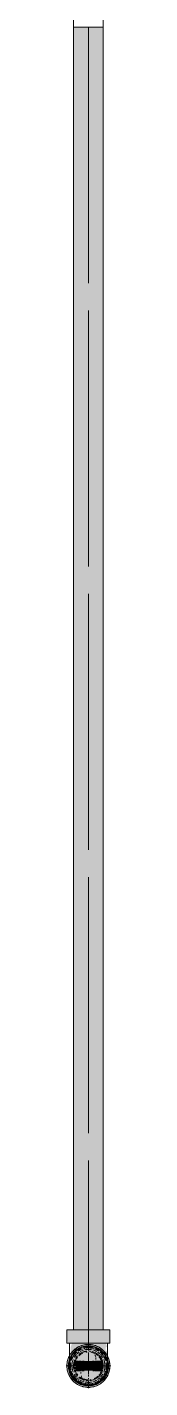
# Model space of a CAD drawing. Header units: millimetres. Extents: x -4000 to 187956, y -58990 to 162485.
# Drawn here: x 106725 to 106775, y 66426 to 67950 of the extents above; entities that cross this region are included whole.
import ezdxf

# ---------------------------------------------------------------- set-up
doc = ezdxf.new("R2010")
doc.units = ezdxf.units.MM
doc.linetypes.add('Dash 1_16_', pattern=[317.5, 158.75, -158.75])
for name, color, linetype, lineweight in [('F-SPRN', 3, 'Continuous', 9), ('P-PIPE', 3, 'Continuous', 9), ('P-PIPE-CNTR', 3, 'Continuous', 9)]:
    doc.layers.add(name, color=color, linetype=linetype, lineweight=lineweight)

# ---------------------------------------------------------------- blocks, each defined once
blk = doc.blocks.new('Sprinkler_Up - DN20-V490-0_000')
at = {"layer": 'F-SPRN', "transparency": 33554534}
for points in [[(13.5, 0), (22.2, 0), (18, 13.1), (6.9, 21.2), (-6.9, 21.2), (-18, 13.1), (-22.2, 0), (-3.9, 0.7), (-2.3, 4), (-1.3, 4), (-0.6, 4), (0.6, 4), (1.5, 4), (1.7, 2.9), (4.6, 0)], [(0, -16.7), (4.3, -16.1), (11.8, -11.8), (16.1, -4.3), (16.1, 4.3), (11.8, 11.8), (8.3, 14.4), (0, 16.7), (-4.3, 16.1), (-11.8, 11.8), (-16.1, 4), (-16.1, -4.3), (-11.8, -11.8), (-8.3, -14.4)], [(0, -15.6), (7.8, -13.5), (13.5, -7.8), (15.1, -4), (15.1, 4), (13.5, 7.8), (7.8, 13.5), (0, 15.6), (-7.8, 13.5), (-11, 11), (-15.1, 4), (-15.1, -4), (-11, -11), (-7.8, -13.5)], [(0, -21.2), (6.9, -21.2), (18, -13.1), (22.2, 0), (3.9, -0.7), (1.7, -2.9), (1.2, -3.5), (0.6, -4), (-0.6, -4), (-1.2, -3.5), (-1.7, -2.9), (-4.6, 0), (-22.2, 0), (-18, -13.1), (-6.9, -21.2)], [(-10.9, -5.5), (-10.9, 5.4), (-14.5, 5.4), (-14.5, -5.5)], [(-7.7, -5.5), (-7.7, 5.4), (-10.9, 5.4), (-10.9, -5.5)], [(0, -5.5), (0, 5.4), (-7.7, 5.4), (-7.7, -5.5)], [(-5.7, 0), (5.7, 0), (2.9, 4.9), (-3.4, 4)], [(2.9, -4.9), (5.7, 0), (-5.7, 0), (-2.9, -4.9)], [(0, 0), (4.6, 0), (-0.7, 4), (-4.6, 0)], [(0, -4.6), (4.6, 0), (-4.6, 0)], [(0, -2.6), (1.3, 0), (-1.8, 0)], [(-1.3, 0), (1.8, 0), (0, 2.6)], [(7.7, -5.5), (7.7, 5.4), (0, 5.4), (0, -5.5)], [(10.9, -5.5), (10.9, 5.4), (7.7, 5.4), (7.7, -5.5)], [(14.5, -5.5), (14.5, 5.4), (10.9, 5.4), (10.9, -5.5)]]:
    blk.add_hatch(color=1, dxfattribs=at).paths.add_polyline_path(points)
at = {"layer": 'F-SPRN', "color": 1}
for p, q in [((-11.5, 5.4), (-14.5, 5.4)), ((-14.5, 5.4), (-11.3, 5.4)), ((-14.5, 5.4), (-14.5, 4)), ((-14.5, 3.3), (-14.5, 0)), ((-11.5, 5.4), (-11.5, 4)), ((-10.9, 1.9), (-10.9, 3.6)), ((-10.8, 5.4), (-8, 5.4)), ((-8.1, 5.4), (-10.8, 5.4)), ((-8.1, 5.4), (-8.1, 4)), ((-8.1, 2.5), (-8.1, 0.7)), ((-7.7, 4), (-7.7, 2.7)), ((-7.7, 4), (-7.7, 2.7)), ((-7.7, 2.1), (-7.7, 0.5)), ((-7.7, 2.1), (-7.7, 0.5)), ((-6.7, 5.4), (-4.7, 5.4)), ((-5.8, 3.8), (-5.8, 2.2)), ((-2.1, 0), (-2.1, 0)), ((-2.1, 0), (-2.1, -0.1)), ((-1.5, 1.4), (-1.6, 1.3)), ((-1.6, 1.3), (-1.6, 1.3)), ((-0.5, 2), (-0.6, 2)), ((-0.6, 2), (-0.6, 2)), ((0, 2.1), (-0.1, 2.1)), ((-0.1, 2.1), (-0.1, 2.1)), ((2.1, 0), (2.1, 0.1)), ((2.1, 0), (2.1, 0)), ((4.7, 5.4), (6.5, 5.4)), ((7.7, 5.4), (10.8, 5.4)), ((7.7, 5.2), (7.7, 2.7)), ((7.7, 5.2), (7.7, 2.7)), ((7.7, 2.3), (7.7, 0.5)), ((7.7, 2.3), (7.7, 0.5)), ((10.8, 5.4), (8.1, 5.4)), ((8.1, 5.4), (8.1, 4)), ((8.1, 2.5), (8.1, 0.4)), ((10.9, 5.4), (14.5, 5.4)), ((10.9, 3.6), (10.9, 0.2)), ((14.5, 5.4), (11.5, 5.4)), ((11.5, 5.4), (11.5, 4)), ((11.5, 3), (11.5, 0.2)), ((14.5, 5.4), (14.5, 4)), ((14.5, 3.7), (14.5, -5.5)), ((-14.5, -1.3), (-14.5, -3.7)), ((-11.1, -5.5), (-14.5, -5.5)), ((-14.5, -5.5), (-11.5, -5.5)), ((-10.9, -2.6), (-10.9, -1.3)), ((-10.8, -5.5), (-8.1, -5.5)), ((-7.8, -5.5), (-10.8, -5.5)), ((-8.1, -4.2), (-8.1, -5.5)), ((-7.7, -2.7), (-7.7, -4)), ((-7.7, -2.7), (-7.7, -4)), ((-7, -5.5), (-5.8, -5.5)), ((-4.8, -5.5), (-7, -5.5)), ((-5.8, -2.3), (-5.8, -3.8)), ((0, -2.1), (0.1, -2.1)), ((7, -5.5), (4.8, -5.5)), ((5.8, -2.2), (5.8, -3.8)), ((5.8, -5.5), (7, -5.5)), ((7.7, -0.5), (7.7, -2.3)), ((7.7, -0.5), (7.7, -2.3)), ((7.7, -2.7), (7.7, -5.4)), ((7.7, -2.7), (7.7, -5.4)), ((10.8, -5.5), (7.7, -5.5)), ((8.1, -0.4), (8.1, -2.5)), ((8.1, -2.8), (8.1, -5.5)), ((8.1, -5.5), (10.8, -5.5)), ((10.9, -0.2), (10.9, -3.6)), ((14.5, -5.5), (10.9, -5.5)), ((11.5, -0.2), (11.5, -3)), ((11.5, -4), (11.5, -5.5)), ((11.5, -5.5), (14.5, -5.5))]:
    blk.add_line(p, q, dxfattribs=at)
at = {"layer": 'F-SPRN', "color": 1, "flags": 128}
for points in [[(-1.7, 1.1), (-1.8, 1.1), (-1.8, 1), (-1.9, 0.9), (-1.9, 0.8), (-1.9, 0.8), (-2, 0.7), (-2, 0.6), (-2, 0.5), (-2, 0.5), (-2, 0.4), (-2.1, 0.3), (-2.1, 0.2), (-2.1, 0.1), (-2.1, 0)], [(-1.6, 1.3), (-1.7, 1.2), (-1.7, 1.1)], [(-1.3, 1.6), (-1.4, 1.6), (-1.4, 1.5), (-1.5, 1.5), (-1.5, 1.4)], [(-0.9, 1.9), (-0.9, 1.9), (-1, 1.8), (-1.1, 1.8), (-1.2, 1.7), (-1.2, 1.7), (-1.3, 1.6)], [(-0.6, 2), (-0.7, 2), (-0.8, 1.9), (-0.9, 1.9)], [(-0.3, 2.1), (-0.4, 2), (-0.5, 2)], [(-0.1, 2.1), (-0.2, 2.1), (-0.3, 2.1)], [(0.2, 2.1), (0.1, 2.1), (0, 2.1)], [(0.4, 2), (0.3, 2.1), (0.2, 2.1)], [(0.7, 2), (0.6, 2), (0.5, 2), (0.4, 2), (0.4, 2)], [(0.8, 1.9), (0.8, 1.9), (0.7, 2)], [(1.4, 1.5), (1.4, 1.5), (1.3, 1.6), (1.3, 1.7), (1.2, 1.7), (1.1, 1.7), (1.1, 1.8), (1, 1.8), (0.9, 1.9), (0.8, 1.9)], [(1.7, 1.2), (1.6, 1.3), (1.6, 1.4), (1.5, 1.4), (1.4, 1.5)], [(1.8, 1), (1.8, 1.1), (1.7, 1.2), (1.7, 1.2)], [(1.9, 0.7), (1.9, 0.8), (1.9, 0.9), (1.8, 1), (1.8, 1)], [(2.1, 0.1), (2.1, 0.2), (2.1, 0.2), (2.1, 0.3), (2, 0.4), (2, 0.5), (2, 0.6), (2, 0.7), (1.9, 0.7)], [(-2.1, -0.1), (-2.1, -0.2), (-2.1, -0.2), (-2.1, -0.3)], [(-2.1, -0.3), (-2, -0.4), (-2, -0.5), (-2, -0.6), (-2, -0.7), (-1.9, -0.7), (-1.9, -0.8), (-1.9, -0.9), (-1.8, -1), (-1.8, -1), (-1.8, -1.1), (-1.7, -1.2), (-1.7, -1.2), (-1.6, -1.3), (-1.6, -1.4), (-1.5, -1.4), (-1.4, -1.5), (-1.4, -1.5), (-1.3, -1.6), (-1.3, -1.7), (-1.2, -1.7), (-1.1, -1.7), (-1.1, -1.8), (-1, -1.8), (-0.9, -1.9), (-0.8, -1.9), (-0.8, -1.9), (-0.7, -2), (-0.6, -2), (-0.5, -2), (-0.4, -2), (-0.4, -2), (-0.3, -2.1), (-0.2, -2.1), (-0.1, -2.1), (0, -2.1)], [(0.1, -2.1), (0.1, -2.1), (0.2, -2.1), (0.3, -2.1), (0.4, -2), (0.5, -2), (0.6, -2), (0.6, -2), (0.7, -2), (0.8, -1.9), (0.9, -1.9), (0.9, -1.9), (1, -1.8), (1.1, -1.8), (1.2, -1.7), (1.2, -1.7), (1.3, -1.6), (1.4, -1.6), (1.4, -1.5), (1.5, -1.5), (1.5, -1.4), (1.6, -1.3), (1.6, -1.3), (1.7, -1.2), (1.7, -1.1), (1.8, -1.1), (1.8, -1), (1.9, -0.9), (1.9, -0.8), (1.9, -0.8), (2, -0.7), (2, -0.6), (2, -0.5), (2, -0.5), (2, -0.4), (2.1, -0.3), (2.1, -0.2), (2.1, -0.1), (2.1, 0)]]:
    blk.add_lwpolyline(points, dxfattribs=at)
at = {"layer": 'F-SPRN', "color": 1}
for radius, start, end in [(22.2, 360, 180), (21.9, 126.6942, 143.2701), (21.9, 108.2621, 125.7507), (16.7, 106.5995, 120), (16.7, 106.5995, 120), (21.9, 99.348, 107.901), (16.7, 96.4143, 105), (16.7, 96.4143, 105), (21.9, 90.145, 98.8503), (15.6, 95.5762, 100.6843), (15.6, 95.5762, 100.6843), (16.7, 83.0684, 90), (16.7, 83.0684, 90), (21.9, 72.5583, 89.4624), (15.6, 75.573, 80.5892), (15.6, 75.573, 80.5892), (16.7, 60, 75), (16.7, 60, 75), (21.9, 54.2493, 71.7379), (21.9, 36.7299, 53.3058), (21.9, 165.6773, 179.2615), (21.9, 144.7698, 164.8151), (16.7, 167.6802, 180), (16.7, 167.6802, 180), (16.7, 165, 166.2392), (16.7, 165, 166.2392), (16.7, 155.3879, 164.9693), (16.7, 155.3879, 164.9693), (15.6, 166.4265, 180), (15.6, 166.4265, 180), (15.6, 150.9409, 165), (15.6, 159.6139, 165.2993), (15.6, 165, 165.2993), (16.7, 136.7213, 149.931), (16.7, 136.7213, 149.931), (15.6, 150.9409, 156.3845), (15.6, 138.4214, 150), (15.6, 138.4214, 150), (16.7, 121.4181, 130.5751), (16.7, 121.4181, 130.5751), (15.6, 120.5262, 133.2078), (15.6, 120.5262, 133.2078), (15.6, 114.4363, 119.9813), (15.6, 114.4363, 119.9813), (4.63, 155.7832, 180), (4.63, 155.7832, 180), (5.71, 120, 131.9743), (4.63, 109.0192, 138.2703), (4.63, 109.0192, 138.2703), (2.56, 109.0192, 168.8278), (2.56, 109.0192, 168.8278), (2.04, 109.0192, 180), (4.63, 90, 102.999), (4.63, 77.001, 102.999), (4.63, 77.001, 90), (3.81, 57.0577, 90), (2.56, 14.5599, 90), (2.56, 14.5599, 90), (2.04, 10.4703, 90), (4.63, 17.9592, 54.3832), (4.63, 17.9592, 54.3832), (3.81, 16.1605, 43.8358), (5.71, 48.0257, 60), (15.6, 67.5614, 74.5481), (15.6, 67.5614, 74.5481), (15.6, 60.0187, 65.5637), (15.6, 60.0187, 65.5637), (15.6, 46.7922, 60), (15.6, 46.7922, 60), (16.7, 49.4249, 58.5819), (16.7, 49.4249, 58.5819), (15.6, 30, 41.5786), (15.6, 30, 41.5786), (16.7, 30, 43.2787), (16.7, 30, 43.2787), (15.6, 23.6155, 29.5646), (15.6, 15, 29.5646), (15.6, 15, 20.3861), (15.6, 14.7007, 15), (15.6, 14.7007, 15), (16.7, 15, 24.6121), (16.7, 15, 24.6121), (15.6, 360, 13.6618), (15.6, 0, 13.6618), (16.7, 13.7608, 15), (16.7, 13.7608, 15), (16.7, 360, 12.3198), (16.7, 0, 12.3198), (21.9, 15.1849, 35.2302), (21.9, 0.7385, 14.3227), (22.2, 180, 360), (21.9, 180.7385, 194.3227), (21.9, 195.1849, 215.2302), (21.9, 216.7299, 233.3058), (16.7, 180, 192.3198), (16.7, 180, 192.3198), (16.7, 195.0307, 204.6121), (16.7, 195.0307, 204.6121), (15.6, 181.9082, 193.6618), (15.6, 181.9082, 193.6618), (15.6, 197.3339, 209.5646), (15.6, 197.3339, 209.5646), (16.7, 210.069, 223.2787), (16.7, 210.069, 223.2787), (15.6, 212.5472, 221.5786), (15.6, 212.5472, 221.5786), (16.7, 229.4249, 238.5819), (16.7, 229.4249, 238.5819), (15.6, 233.795, 240), (15.6, 233.795, 240), (16.7, 240, 255), (16.7, 240, 255), (15.6, 240.0187, 254.5481), (15.6, 240.0187, 254.5481), (4.63, 197.9592, 0), (4.63, 197.9592, 270), (15.6, 255, 267.64), (15.6, 255, 267.64), (3.81, 196.1605, 270), (2.56, 191.1677, 0), (2.56, 191.1677, 360), (2.04, 190.4703, 0), (4.63, 270, 360), (3.81, 270, 360), (16.7, 286.5995, 300), (16.7, 286.5995, 300), (15.6, 294.4363, 299.9813), (15.6, 294.4363, 299.9813), (15.6, 300, 313.2078), (15.6, 300, 313.2078), (16.7, 301.4181, 310.5751), (16.7, 301.4181, 310.5751), (15.6, 318.4214, 330), (15.6, 318.4214, 330), (16.7, 316.7213, 330), (16.7, 316.7213, 330), (21.9, 306.6942, 323.2701), (15.6, 330.4354, 345), (15.6, 330.4354, 336.3845), (15.6, 339.6139, 345), (15.6, 346.3382, 360), (15.6, 346.3382, 360), (16.7, 335.3879, 345), (16.7, 335.3879, 345), (16.7, 347.6802, 360), (16.7, 347.6802, 360), (21.9, 324.7698, 344.8151), (21.9, 345.6773, 359.2615), (21.9, 234.2493, 251.7379), (21.9, 252.5583, 269.4624), (16.7, 263.0684, 270), (16.7, 263.0684, 270), (21.9, 270.145, 278.8503), (15.6, 275.5762, 280.6843), (15.6, 275.5762, 280.6843), (16.7, 276.4143, 285), (16.7, 276.4143, 285), (21.9, 279.348, 287.901), (21.9, 288.2621, 305.7507)]:
    blk.add_arc((0, 0), radius, start, end, dxfattribs=at)
blk = doc.blocks.new('Steel_Transition_Threaded_HoaPhat - Standard-V485-0_000')
at = {"layer": 'P-PIPE', "lineweight": 13, "transparency": 33554534}
h = blk.add_hatch(color=1, dxfattribs=at)
h.paths.add_polyline_path([(114250, 66427.6), (114255.8, 66428.4), (114261.3, 66430.6), (114265.9, 66434.2), (114269.5, 66438.8), (114271.7, 66444.3), (114272, 66454), (114271.7, 66455.9), (114269.5, 66461.3), (114265.9, 66466), (114261.3, 66469.6), (114255.8, 66471.8), (114250, 66472.6), (114244.2, 66471.8), (114238.8, 66469.6), (114234.1, 66466), (114230.5, 66461.3), (114228, 66454), (114227.5, 66450.1), (114228.3, 66444.3), (114230.5, 66438.8), (114234.1, 66434.2), (114238.8, 66430.6), (114244.2, 66428.4)])
h.paths.add_polyline_path([(114250, 66430), (114244.8, 66430.7), (114240, 66432.7), (114235.8, 66435.9), (114232.6, 66440), (114230.6, 66444.9), (114230.4, 66454), (114230.6, 66455.3), (114232.6, 66460.1), (114235.8, 66464.3), (114240, 66467.5), (114244.8, 66469.5), (114250, 66470.2), (114255.2, 66469.5), (114260.1, 66467.5), (114264.2, 66464.3), (114267.4, 66460.1), (114269.6, 66454), (114270.1, 66450.1), (114269.4, 66444.9), (114267.4, 66440), (114264.2, 66435.9), (114260.1, 66432.7), (114255.2, 66430.7)])
for points in [[(114250, 66430), (114250, 66433.7), (114241.8, 66435.9), (114235.8, 66441.9), (114233.6, 66450.1), (114235.8, 66458.3), (114241.8, 66464.3), (114250, 66466.5), (114250, 66470.2), (114244.8, 66469.5), (114240, 66467.5), (114235.8, 66464.3), (114232.6, 66460.1), (114230.4, 66454), (114229.9, 66450.1), (114230.6, 66444.9), (114232.6, 66440), (114235.8, 66435.9), (114240, 66432.7), (114244.8, 66430.7)], [(114250, 66430), (114255.2, 66430.7), (114260.1, 66432.7), (114264.2, 66435.9), (114267.4, 66440), (114269.4, 66444.9), (114269.6, 66454), (114269.4, 66455.3), (114267.4, 66460.1), (114264.2, 66464.3), (114260.1, 66467.5), (114255.2, 66469.5), (114250, 66470.2), (114250, 66466.5), (114258.2, 66464.3), (114264.2, 66458.3), (114266.4, 66450.1), (114264.2, 66441.9), (114258.2, 66435.9), (114250, 66433.7)], [(114250, 66431.6), (114254.8, 66432.2), (114259.3, 66434.1), (114263.1, 66437), (114266, 66440.8), (114267.9, 66445.3), (114268, 66454), (114267.9, 66454.9), (114266, 66459.3), (114263.1, 66463.2), (114259.3, 66466.1), (114254.8, 66468), (114250, 66468.6), (114245.2, 66468), (114240.8, 66466.1), (114236.9, 66463.2), (114234, 66459.3), (114232, 66454), (114231.5, 66450.1), (114232.1, 66445.3), (114234, 66440.8), (114236.9, 66437), (114240.8, 66434.1), (114245.2, 66432.2)]]:
    blk.add_hatch(color=1, dxfattribs=at).paths.add_polyline_path(points)
at = {"layer": 'P-PIPE', "color": 20, "lineweight": 13}
for radius, start, end in [(22.5, 90, 270), (22.5, 120, 135), (22.5, 105, 120), (22.5, 90, 105), (20.1, 100.9975, 105), (20.1, 90.5246, 98.5089), (22.5, 75, 90), (22.5, 270, 90), (20.1, 75.0607, 87.9279), (20.1, 60, 75), (22.5, 60, 75), (22.5, 45, 60), (22.5, 165, 180), (22.5, 150, 165), (20.1, 168.5883, 180), (22.5, 135, 150), (20.1, 150, 162.7449), (18.5, 167.6014, 193.4061), (18.5, 167.6014, 180), (18.5, 165, 167.6014), (18.5, 165, 167.6014), (18.5, 157.6232, 165), (18.5, 157.6232, 165), (20.1, 135, 148.1553), (18.5, 136.4297, 150), (18.5, 136.4297, 150), (16.4, 165, 166.0137), (16.4, 158.0319, 163.506), (20.1, 128.8856, 135), (16.4, 143.5463, 150), (18.5, 123.4976, 133.2041), (18.5, 123.4976, 133.2041), (20.1, 120, 125.0043), (16.4, 121.0738, 128.0319), (20.1, 109.6859, 120), (18.5, 106.819, 120), (18.5, 106.819, 120), (16.4, 115.1607, 120), (16.4, 107.4657, 111.9681), (18.5, 91.4353, 103.2046), (18.5, 91.4353, 103.2046), (16.4, 96.2132, 104.6042), (18.5, 78.0986, 90), (18.5, 78.0986, 90), (18.5, 60, 75), (18.5, 60, 75), (16.4, 66.9681, 72.9388), (16.4, 50.4733, 56.6389), (20.1, 54.9957, 60), (18.5, 46.7959, 56.5024), (18.5, 46.7959, 56.5024), (20.1, 45, 51.1144), (16.4, 30, 38.0319), (18.5, 30, 43.5703), (18.5, 30, 43.5703), (20.1, 31.8447, 45), (16.4, 13.9863, 15), (22.5, 30, 45), (18.5, 15, 22.3768), (18.5, 15, 22.3768), (20.1, 17.2551, 30), (18.5, 12.3986, 15), (18.5, 12.3986, 15), (18.5, 346.5939, 12.3986), (18.5, 0, 12.3986), (22.5, 15, 30), (20.1, 0, 11.4117), (22.5, 0, 15), (22.5, 180, 195), (22.5, 195, 210), (20.1, 180, 193.9501), (22.5, 210, 225), (20.1, 197.2551, 210), (18.5, 180, 193.4061), (18.5, 195, 202.3768), (18.5, 195, 202.3768), (20.1, 211.8447, 225), (16.4, 168.5467, 178.9063), (16.4, 184.8393, 191.4533), (18.5, 210, 223.5703), (18.5, 210, 223.5703), (16.4, 210.6635, 216.4537), (18.5, 316.4297, 330), (18.5, 316.4297, 330), (20.1, 315, 328.1553), (16.4, 338.0319, 342.8691), (22.5, 315, 330), (16.4, 353.5463, 8.0319), (18.5, 337.6232, 345), (18.5, 337.6232, 345), (20.1, 330, 342.7449), (18.5, 346.5939, 0), (20.1, 346.0499, 0), (22.5, 330, 345), (22.5, 345, 0), (22.5, 225, 240), (20.1, 225, 231.1144), (18.5, 226.7959, 236.5024), (18.5, 226.7959, 236.5024), (20.1, 234.9957, 240), (22.5, 240, 255), (16.4, 230.4733, 236.6389), (20.1, 240, 255), (18.5, 240, 255), (18.5, 240, 255), (16.4, 240, 246.5955), (22.5, 255, 270), (16.4, 250.3629, 255), (20.1, 255.0607, 267.9279), (18.5, 258.0986, 270), (18.5, 258.0986, 270), (16.4, 264.1652, 268.506), (22.5, 270, 285), (20.1, 270.5246, 278.5089), (18.5, 271.4353, 283.2046), (18.5, 271.4353, 283.2046), (16.4, 276.2132, 283.9063), (20.1, 280.9975, 285), (16.4, 287.4657, 291.9681), (18.5, 286.819, 300), (18.5, 286.819, 300), (22.5, 285, 300), (16.4, 293.4045, 300), (20.1, 289.6859, 300), (20.1, 300, 305.0043), (18.5, 303.4976, 313.2041), (18.5, 303.4976, 313.2041), (22.5, 300, 315), (20.1, 308.8856, 315)]:
    blk.add_arc((114250, 66450.1), radius, start, end, dxfattribs=at)
blk = doc.blocks.new('Steel_Elbow_Threaded_HoaPhat - Standard-V491-0_000')
at = {"layer": 'P-PIPE', "lineweight": 13, "transparency": 33554534}
for points in [[(106733, 66475.5), (106750, 66475.5), (106750, 66490.6), (106725.9, 66490.6), (106726.7, 66475.5), (106729.1, 66475.5)], [(106774.1, 66475.5), (106773.3, 66490.6), (106750, 66490.6), (106750, 66475.5), (106773.3, 66475.5)], [(106750, 66426), (106756.2, 66426.8), (106762.1, 66429.2), (106767.1, 66433), (106770.9, 66438), (106773.3, 66443.8), (106773.6, 66454), (106773.3, 66456.3), (106770.9, 66462.1), (106767.1, 66467.1), (106762.1, 66471), (106756.2, 66473.4), (106750, 66474.2), (106743.8, 66473.4), (106737.9, 66471), (106733, 66467.1), (106729.1, 66462.1), (106726.4, 66454), (106725.9, 66450.1), (106726.7, 66443.8), (106729.1, 66438), (106733, 66433), (106737.9, 66429.2), (106743.8, 66426.8)]]:
    blk.add_hatch(color=1, dxfattribs=at).paths.add_polyline_path(points)
h = blk.add_hatch(color=1, dxfattribs=at)
h.paths.add_polyline_path([(106742.8, 66470), (106740.3, 66470), (106744.1, 66471.9)])
h.paths.add_polyline_path([(106729.8, 66460.2), (106731.2, 66460.7), (106737.2, 66467.6), (106742.8, 66470), (106750, 66471.2), (106750, 66475.5), (106731.7, 66475.5), (106730.3, 66471.7), (106730.1, 66464.3)])
h = blk.add_hatch(color=1, dxfattribs=at)
h.paths.add_polyline_path([(106766.9, 66465.3), (106769.5, 66460.7), (106768.6, 66464.6)])
h.paths.add_polyline_path([(106770.9, 66458.6), (106770.6, 66467.2), (106769.5, 66466.8), (106769.4, 66470.9), (106770.7, 66471.2), (106769.6, 66475.5), (106750, 66475.5), (106750, 66471.2), (106757.2, 66470), (106755.9, 66471.9), (106763.4, 66467.2), (106767.4, 66463.1), (106766.2, 66468.2), (106768.6, 66464.6)])
at = {"layer": 'P-PIPE', "color": 20, "lineweight": 13}
for p, q in [((106725.9, 66490.6), (106725.9, 66475.5)), ((106726.7, 66490.6), (106725.9, 66490.6)), ((106750, 66490.6), (106725.9, 66490.6)), ((106729.1, 66490.6), (106726.7, 66490.6)), ((106733, 66490.6), (106729.1, 66490.6)), ((106737.9, 66490.6), (106733.8, 66490.6)), ((106750, 66490.6), (106738.2, 66490.6)), ((106761.8, 66490.6), (106750, 66490.6)), ((106774.1, 66490.6), (106750, 66490.6)), ((106766.2, 66490.6), (106762.1, 66490.6)), ((106770.9, 66490.6), (106767.1, 66490.6)), ((106773.3, 66490.6), (106770.9, 66490.6)), ((106774.1, 66490.6), (106773.3, 66490.6)), ((106774.1, 66475.5), (106774.1, 66490.6)), ((106725.9, 66475.5), (106726.7, 66475.5)), ((106725.9, 66475.5), (106750, 66475.5)), ((106726.7, 66475.5), (106729.1, 66475.5)), ((106729.2, 66475.5), (106728.9, 66475.5)), ((106729.2, 66475.5), (106728.9, 66475.5)), ((106729.1, 66475.5), (106731.5, 66475.5)), ((106731.7, 66475.5), (106729.2, 66475.5)), ((106731.7, 66475.5), (106729.2, 66475.5)), ((106731.5, 66475.5), (106733, 66475.5)), ((106732.8, 66475.5), (106731.7, 66475.5)), ((106736.4, 66475.5), (106731.7, 66475.5)), ((106736.4, 66475.5), (106733.8, 66475.5)), ((106734, 66475.5), (106742.7, 66475.5)), ((106742.8, 66475.5), (106736.4, 66475.5)), ((106742.8, 66475.5), (106736.4, 66475.5)), ((106750, 66475.5), (106743.7, 66475.5)), ((106750, 66475.5), (106743.7, 66475.5)), ((106743.8, 66475.5), (106750, 66475.5)), ((106750, 66475.5), (106756.2, 66475.5)), ((106750, 66475.5), (106774.1, 66475.5)), ((106756.3, 66475.5), (106750, 66475.5)), ((106756.3, 66475.5), (106750, 66475.5)), ((106763.6, 66475.5), (106757.2, 66475.5)), ((106763.6, 66475.5), (106757.2, 66475.5)), ((106757.3, 66475.5), (106766, 66475.5)), ((106766.2, 66475.5), (106763.6, 66475.5)), ((106768.3, 66475.5), (106763.6, 66475.5)), ((106767.1, 66475.5), (106769.7, 66475.5)), ((106768.3, 66475.5), (106767.2, 66475.5)), ((106769.9, 66475.5), (106768.3, 66475.5)), ((106770.8, 66475.5), (106768.3, 66475.5)), ((106769.7, 66475.5), (106770.9, 66475.5)), ((106770.8, 66475.5), (106769.9, 66475.5)), ((106771.2, 66475.5), (106770.8, 66475.5)), ((106771.2, 66475.5), (106770.8, 66475.5)), ((106770.9, 66475.5), (106773.3, 66475.5)), ((106773.3, 66475.5), (106774.1, 66475.5)), ((106728.9, 66460.9), (106728.9, 66461.8)), ((106728.9, 66460.1), (106728.9, 66460.9)), ((106728.9, 66459.3), (106728.9, 66460.1)), ((106728.9, 66458.5), (106728.9, 66459.3)), ((106728.9, 66457.8), (106728.9, 66458.5)), ((106728.9, 66457.1), (106728.9, 66457.8)), ((106728.9, 66456.4), (106728.9, 66457.1)), ((106728.9, 66455.7), (106728.9, 66456.4)), ((106728.9, 66455.1), (106728.9, 66455.7)), ((106728.9, 66454.5), (106728.9, 66455.1)), ((106728.9, 66454), (106728.9, 66454.5)), ((106771.2, 66462), (106771.2, 66461.2)), ((106771.2, 66461.2), (106771.2, 66460.3)), ((106771.2, 66460.3), (106771.2, 66459.5)), ((106771.2, 66459.5), (106771.2, 66458.7)), ((106771.2, 66458.7), (106771.2, 66458)), ((106771.2, 66458), (106771.2, 66457.3)), ((106771.2, 66457.3), (106771.2, 66456.6)), ((106771.2, 66456.6), (106771.2, 66455.9)), ((106771.2, 66455.9), (106771.2, 66455.3)), ((106771.2, 66455.3), (106771.2, 66454.7)), ((106771.2, 66454.7), (106771.2, 66454.1)), ((106728.9, 66453), (106728.9, 66453.4)), ((106728.9, 66450.8), (106728.9, 66451.1)), ((106728.9, 66450.6), (106728.9, 66450.8)), ((106728.9, 66450.1), (106728.9, 66450.1)), ((106728.9, 66449.9), (106728.9, 66450.1)), ((106728.9, 66449), (106728.9, 66449.9)), ((106728.9, 66448.2), (106728.9, 66449)), ((106729, 66447.3), (106728.9, 66448.2)), ((106729.7, 66444), (106729.5, 66444.8)), ((106731.3, 66440.1), (106731, 66440.9)), ((106731.8, 66439.4), (106731.3, 66440.1)), ((106732.2, 66438.7), (106731.8, 66439.4)), ((106767.9, 66438.9), (106767.5, 66438.1)), ((106769.8, 66442.6), (106769.5, 66441.9)), ((106770.5, 66445.1), (106770.3, 66444.2)), ((106771.2, 66450.1), (106771.2, 66450.1)), ((106735.4, 66434.8), (106734.8, 66435.4)), ((106737.4, 66433.1), (106736.7, 66433.6)), ((106742.6, 66430.3), (106741.8, 66430.6)), ((106743.3, 66430), (106742.6, 66430.3)), ((106750.2, 66428.9), (106750, 66428.9)), ((106753.6, 66429.2), (106752.8, 66429.1)), ((106760.7, 66431.8), (106760, 66431.4)), ((106762.8, 66433.3), (106762.1, 66432.8)), ((106763.5, 66433.8), (106762.8, 66433.3)), ((106765.3, 66435.5), (106764.7, 66434.9)), ((106767, 66437.5), (106766.4, 66436.8)), ((106767.5, 66438.1), (106767, 66437.5))]:
    blk.add_line(p, q, dxfattribs=at)
at = {"layer": 'P-PIPE', "color": 20, "lineweight": 13, "flags": 128}
for points in [[(106728.9, 66461.8), (106728.9, 66462.6), (106728.9, 66463.5), (106728.9, 66464.4), (106728.9, 66465.4), (106728.9, 66466.3), (106728.9, 66467.3), (106728.9, 66468.2), (106728.9, 66469.2), (106728.9, 66470.2), (106728.9, 66471.2), (106728.9, 66472.2), (106728.9, 66473.2), (106728.9, 66474.2), (106728.9, 66475.2), (106728.9, 66475.5)], [(106771.2, 66475.5), (106771.2, 66474.5), (106771.2, 66473.5), (106771.2, 66472.5), (106771.2, 66471.5), (106771.2, 66470.5), (106771.2, 66469.5), (106771.2, 66468.5), (106771.2, 66467.5), (106771.2, 66466.6), (106771.2, 66465.6), (106771.2, 66464.7), (106771.2, 66463.8), (106771.2, 66462.9), (106771.2, 66462)], [(106728.9, 66453.4), (106728.9, 66454), (106728.9, 66454)], [(106771.2, 66454.1), (106771.2, 66453.6), (106771.2, 66453.1)], [(106728.9, 66451.1), (106728.9, 66451.4), (106728.9, 66451.7), (106728.9, 66452.1), (106728.9, 66452.5), (106728.9, 66453)], [(106728.9, 66450.1), (106728.9, 66450.2), (106728.9, 66450.3), (106728.9, 66450.4), (106728.9, 66450.6)], [(106729.5, 66444.8), (106729.3, 66445.7), (106729.2, 66446.5), (106729, 66447.3)], [(106730.3, 66442.4), (106730, 66443.2), (106729.7, 66444)], [(106731, 66440.9), (106730.6, 66441.6), (106730.3, 66442.4)], [(106733.7, 66436.6), (106733.2, 66437.3), (106732.7, 66438), (106732.2, 66438.7)], [(106768.8, 66440.3), (106768.4, 66439.6), (106767.9, 66438.9)], [(106769.5, 66441.9), (106769.1, 66441.1), (106768.8, 66440.3)], [(106770.3, 66444.2), (106770.1, 66443.4), (106769.8, 66442.6)], [(106770.9, 66446.7), (106770.7, 66445.9), (106770.5, 66445.1)], [(106771.1, 66448.4), (106771, 66447.6), (106770.9, 66446.7)], [(106771.2, 66450.1), (106771.1, 66449.2), (106771.1, 66448.4)], [(106771.2, 66453.1), (106771.2, 66452.6), (106771.2, 66452.2), (106771.2, 66451.8), (106771.2, 66451.5), (106771.2, 66451.2), (106771.2, 66450.9)], [(106771.2, 66450.9), (106771.2, 66450.7), (106771.2, 66450.5)], [(106771.2, 66450.5), (106771.2, 66450.3), (106771.2, 66450.2), (106771.2, 66450.1)], [(106734.8, 66435.4), (106734.3, 66436), (106733.7, 66436.6)], [(106736.7, 66433.6), (106736.1, 66434.2), (106735.4, 66434.8)], [(106738.8, 66432.2), (106738.1, 66432.6), (106737.4, 66433.1)], [(106740.2, 66431.3), (106739.5, 66431.7), (106738.8, 66432.2)], [(106741.8, 66430.6), (106741, 66431), (106740.2, 66431.3)], [(106745, 66429.5), (106744.2, 66429.8), (106743.3, 66430)], [(106746.6, 66429.2), (106745.8, 66429.4), (106745, 66429.5)], [(106748.3, 66429), (106747.5, 66429.1), (106746.6, 66429.2)], [(106750, 66428.9), (106749.2, 66429), (106748.3, 66429)], [(106752.8, 66429.1), (106751.9, 66429), (106751.1, 66429), (106750.2, 66428.9)], [(106755.3, 66429.6), (106754.4, 66429.4), (106753.6, 66429.2)], [(106756.9, 66430.1), (106756.1, 66429.8), (106755.3, 66429.6)], [(106760, 66431.4), (106759.2, 66431.1), (106758.4, 66430.7), (106757.7, 66430.4), (106756.9, 66430.1)], [(106762.1, 66432.8), (106761.4, 66432.3), (106760.7, 66431.8)], [(106764.7, 66434.9), (106764.1, 66434.3), (106763.5, 66433.8)], [(106766.4, 66436.8), (106765.9, 66436.1), (106765.3, 66435.5)]]:
    blk.add_lwpolyline(points, dxfattribs=at)
at = {"layer": 'P-PIPE', "color": 20, "lineweight": 13}
for radius, start, end in [(24.1, 90, 270), (24.1, 120, 135), (21.1, 112.9377, 125.8024), (24.1, 105, 120), (24.1, 90, 105), (21.1, 99.9464, 104.9657), (21.1, 90, 98.9621), (24.1, 75, 90), (24.1, 270, 90), (21.1, 75.0343, 90), (24.1, 60, 75), (21.1, 60.7988, 67.6705), (24.1, 45, 60), (24.1, 165, 180), (24.1, 150, 165), (24.1, 135, 150), (21.1, 165.7465, 170), (21.1, 150.0076, 164.9665), (21.1, 130, 141.5854), (21.1, 54.1976, 59.9895), (21.1, 38.4146, 50), (24.1, 30, 45), (21.1, 15.0335, 29.9924), (21.1, 10, 10.8221), (24.1, 15, 30), (24.1, 0, 15), (24.1, 180, 195), (24.1, 195, 210), (21.1, 172.25, 178.0438), (21.1, 181.9711, 187.2923), (21.1, 190, 194.2657), (21.1, 195.0455, 203.6505), (21.1, 205.3748, 209.9974), (21.1, 330.0026, 334.1966), (21.1, 336.3495, 344.9545), (21.1, 345.7343, 350), (24.1, 330, 345), (21.1, 1.9562, 7.75), (21.1, 352.7077, 358.0289), (24.1, 345, 0), (24.1, 210, 225), (21.1, 213.7495, 218.4271), (24.1, 225, 240), (21.1, 218.9611, 230), (21.1, 234.2198, 247.0686), (24.1, 240, 255), (24.1, 255, 270), (21.1, 255.037, 270), (24.1, 270, 285), (21.1, 271.1041, 276.3537), (21.1, 279.9303, 284.963), (24.1, 285, 300), (21.1, 292.3235, 303.6981), (24.1, 300, 315), (21.1, 310, 321.0389), (21.1, 321.5729, 325.795), (24.1, 315, 330)]:
    blk.add_arc((106750, 66450.1), radius, start, end, dxfattribs=at)

msp = doc.modelspace()

# ---------------------------------------------------------------- hatches: boundary and pattern name
at = {"layer": 'P-PIPE', "transparency": 33554534}
for points in [[(106750, 66490.6), (106750, 67950.1), (106733.3, 67950.1), (106733.9, 66490.6), (106745.7, 66490.6)], [(106750, 66490.6), (106766.7, 66490.6), (106766.1, 67950.1), (106750, 67950.1), (106750, 66600.1)], [(106741.7, 66435.6), (106742.8, 66437.6), (106741.7, 66441.7), (106742.8, 66445.9), (106745.8, 66449), (106757.2, 66454.3), (106758.4, 66458.4), (106757.2, 66462.6), (106755.9, 66464.3), (106750, 66466.8), (106741.7, 66464.6), (106735.5, 66458.4), (106733.3, 66450.1), (106735.5, 66441.7), (106738.2, 66438.3)], [(106750, 66433.4), (106758.4, 66435.6), (106761.8, 66438.3), (106766.1, 66445.8), (106766.1, 66454.4), (106761.8, 66461.9), (106758.4, 66464.6), (106750, 66466.8), (106745.7, 66466.2), (106738.2, 66461.9), (106733.9, 66454), (106733.9, 66445.8), (106738.2, 66438.3), (106741.7, 66435.6)]]:
    msp.add_hatch(color=1, dxfattribs=at).paths.add_polyline_path(points)

# ---------------------------------------------------------------- linework, layer by layer
at = {"layer": 'P-PIPE', "color": 20, "lineweight": 13}
for p, q in [((106733.3, 69409.5), (106733.3, 66490.6)), ((106766.7, 66490.6), (106766.7, 69409.5)), ((106733.3, 67950.1), (106766.7, 67950.1)), ((106733.3, 66490.6), (106737.9, 66490.6)), ((106738.2, 66490.6), (106761.8, 66490.6)), ((106762.1, 66490.6), (106766.7, 66490.6))]:
    msp.add_line(p, q, dxfattribs=at)
at = {"layer": 'P-PIPE', "color": 1}
for centre, radius, start, end in [((106750, 66450.1), 16.7, 157.579, 163.5812), ((106750, 66458.4), 8.35, 69.0027, 79.2369), ((106750, 66458.4), 8.35, 316.3183, 330), ((106750, 66458.4), 8.35, 20.1285, 29.0413), ((106750, 66458.4), 8.35, 8.0385, 17.9918), ((106750, 66458.4), 8.35, 352.2824, 1.6717), ((106750, 66450.1), 16.7, 46.0317, 57.203), ((106750, 66450.1), 16.7, 39.3092, 45.2846), ((106750, 66450.1), 16.7, 32.3031, 39.2955), ((106750, 66450.1), 16.7, 23.314, 31.0974), ((106750, 66450.1), 16.7, 16.9375, 22.421), ((106750, 66450.1), 16.7, 170.1108, 177.203), ((106750, 66450.1), 16.7, 182.797, 189.8892), ((106750, 66450.1), 16.7, 190.2154, 195.2487), ((106750, 66441.7), 8.35, 172.0327, 181.5407), ((106750, 66441.7), 8.35, 199.9004, 209.0413), ((106750, 66441.7), 8.35, 131.0366, 150), ((106750, 66441.7), 8.35, 115.6806, 125.5287), ((106750, 66441.7), 8.35, 100.6842, 114.0387), ((106750, 66441.7), 8.35, 90, 100.6842), ((106750, 66458.4), 8.35, 270, 280.6842), ((106750, 66450.1), 16.7, 314.7154, 320.6908), ((106750, 66450.1), 16.7, 328.9026, 336.686), ((106750, 66450.1), 16.7, 337.2636, 343.0625), ((106750, 66450.1), 16.7, 4.3093, 9.8892), ((106750, 66450.1), 16.7, 231.8726, 237.203), ((106750, 66441.7), 8.35, 226.6998, 237.8461), ((106750, 66441.7), 8.35, 249.0027, 259.2369), ((106750, 66450.1), 16.7, 264.6626, 273.5288), ((106750, 66450.1), 16.7, 308.1274, 313.9683)]:
    msp.add_arc(centre, radius, start, end, dxfattribs=at)
at = {"layer": 'P-PIPE-CNTR', "color": 1, "linetype": 'Dash 1_16_'}
for p, q in [((106750, 69409.5), (106750, 66490.6)), ((106750, 69409.5), (106750, 67950.1)), ((106750, 67950.1), (106750, 66490.6)), ((106750, 66472.6), (106750, 66475.1)), ((106750, 66471.2), (106750, 66472.6)), ((106750, 66468.6), (106750, 66470.2)), ((106750, 66463.6), (106750, 66465.2)), ((106750, 66459.8), (106750, 66462.6)), ((106750, 66455.5), (106750, 66459.1)), ((106750, 66452.6), (106750, 66454)), ((106725, 66450.1), (106727.5, 66450.1)), ((106727.8, 66450.1), (106731.5, 66450.1)), ((106731.5, 66450.1), (106733.3, 66450.1)), ((106736.9, 66450.1), (106740.4, 66450.1)), ((106740.4, 66450.1), (106742.3, 66450.1)), ((106745.4, 66450.1), (106747.6, 66450.1)), ((106748.7, 66450.1), (106750, 66450.1)), ((106750, 66450.1), (106750, 66452.1)), ((106750, 66448), (106750, 66450.1)), ((106750, 66450.1), (106751.3, 66450.1)), ((106750, 66445.9), (106750, 66447.5)), ((106750, 66441.1), (106750, 66444.6)), ((106750, 66438.1), (106750, 66440.4)), ((106751.8, 66450.1), (106754.6, 66450.1)), ((106755.7, 66450.1), (106763.5, 66450.1)), ((106766.4, 66450.1), (106768.5, 66450.1)), ((106768.5, 66450.1), (106772.2, 66450.1)), ((106772.5, 66450.1), (106775, 66450.1)), ((106750, 66435), (106750, 66436.5)), ((106750, 66432.2), (106750, 66433.4)), ((106750, 66430), (106750, 66431.6)), ((106750, 66427.6), (106750, 66428.9)), ((106750, 66425.1), (106750, 66427.6))]:
    msp.add_line(p, q, dxfattribs=at)
at = {"layer": 'P-PIPE-CNTR', "color": 20, "lineweight": 13}
for p, q in [((106750, 66490.6), (106750, 66475.5)), ((106750, 66475.5), (106750, 66474.1)), ((106750, 66474.1), (106750, 66472.3)), ((106750, 66472.2), (106750, 66470.8)), ((106750, 66469.7), (106750, 66467.9)), ((106750, 66464.4), (106750, 66462.9)), ((106750, 66461.9), (106750, 66459.4)), ((106750, 66458.8), (106750, 66457.5)), ((106750, 66457.5), (106750, 66454.1)), ((106750, 66452.3), (106750, 66451)), ((106750, 66450.7), (106750, 66450.1))]:
    msp.add_line(p, q, dxfattribs=at)

# ---------------------------------------------------------------- block references
at = {"layer": 'F-SPRN', "color": 1}
msp.add_blockref('Sprinkler_Up - DN20-V490-0_000', (106750, 66450.1), dxfattribs=at)
at = {"layer": 'P-PIPE', "color": 20, "lineweight": 13}
for name, p in [('Steel_Elbow_Threaded_HoaPhat - Standard-V491-0_000', (0, 0)), ('Steel_Transition_Threaded_HoaPhat - Standard-V485-0_000', (-7500, 0))]:
    msp.add_blockref(name, p, dxfattribs=at)

doc.saveas('drawing.dxf')
